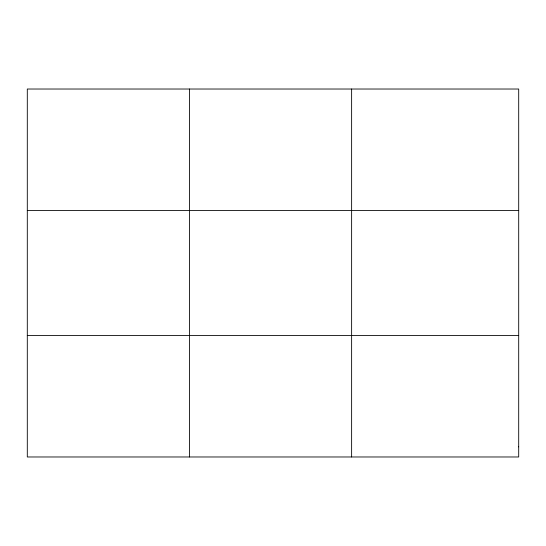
<?xml version="1.0" encoding="UTF-8"?>
<svg xmlns="http://www.w3.org/2000/svg" width="546" height="546" viewBox="0 0 546 546"><rect width="100%" height="100%" fill="white"/><g stroke="black" fill="none" stroke-linecap="round" stroke-linejoin="round"><path stroke-width="0.82" d="M189.462 456.975L189.462 89.025M351.624 456.975L351.624 89.025M27.3 210.449L518.7 210.449M27.3 335.551L518.7 335.551M518.7 446.86L518.7 456.975L27.3 456.975L27.3 89.025L518.7 89.025L518.7 446.86"/></g></svg>
